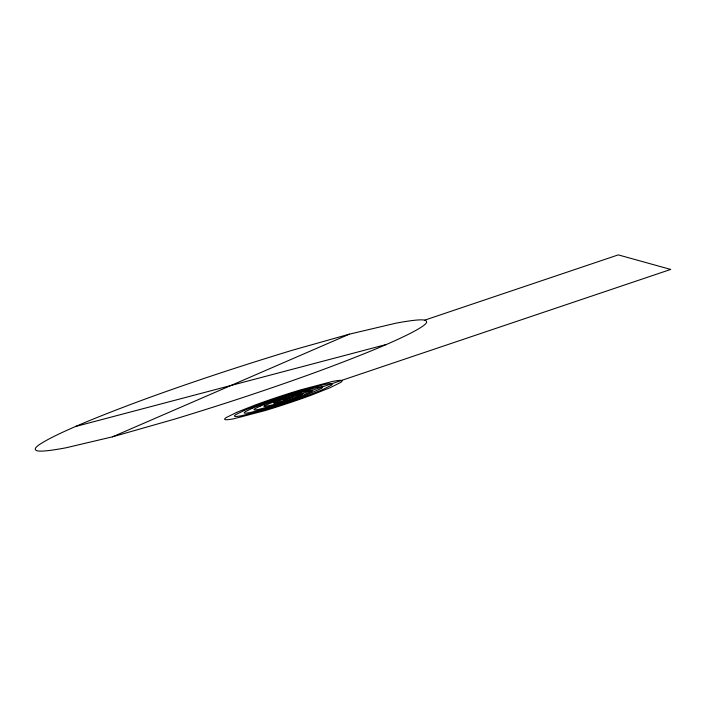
<?xml version="1.0" encoding="UTF-8"?>
<svg xmlns="http://www.w3.org/2000/svg" width="706" height="706" viewBox="0 0 706 706"><rect width="100%" height="100%" fill="white"/><g stroke="black" fill="none" stroke-linecap="round" stroke-linejoin="round"><path stroke-width="1.06" d="M349.355 334.167L292.469 350.202A237.419 13.67 -16.3 0 0 204.74 378.213A350.194 20.156 -16.3 0 0 135.764 402.552A529.041 30.455 -16.3 0 0 40.674 443.765A350.194 20.156 -16.3 0 0 37.277 450.799A223.599 12.867 -16.3 0 0 65.905 447.816L112.536 436.811L349.355 334.167L395.995 323.163A223.599 12.867 -16.3 0 1 424.615 320.189L618.279 254.884L670.7 269.436L283.362 400.046M112.536 436.811L174.532 419.152A223.599 12.867 -16.3 0 0 257.152 392.765A350.194 20.156 -16.3 0 0 326.128 368.435A529.041 30.455 -16.3 0 0 421.217 327.213A350.194 20.156 -16.3 0 0 424.615 320.189M75.471 426.521L386.42 344.457M264.335 405.879L264 406.577C277.264 404.441 290.175 399.764 302.389 394.222L302.733 393.516C289.469 395.669 276.549 400.328 264.335 405.879M273.849 402.958L275.111 403.161L284.677 400.408L293.052 396.781L282.056 399.684L273.849 402.958M236.722 412.357L226.282 417.528A105.062 6.045 -16.3 0 0 225.267 419.638A67.079 3.865 -16.3 0 0 233.854 418.746L264.909 410.636A71.227 4.104 -16.3 0 0 291.225 402.235A105.062 6.045 -16.3 0 0 311.92 394.928L330.011 387.735L340.442 382.564A105.062 6.045 -16.3 0 0 341.466 380.455A67.079 3.865 -16.3 0 0 332.879 381.346L300.288 389.95A67.079 3.865 -16.3 0 0 275.499 397.866A105.062 6.045 -16.3 0 0 254.813 405.165L236.722 412.357M244.497 410.31L235.795 414.616A87.544 5.039 -16.3 0 0 234.948 416.372A55.898 3.221 -16.3 0 0 242.105 415.631L267.98 408.871A59.357 3.415 -16.3 0 0 289.919 401.864A87.544 5.039 -16.3 0 0 307.163 395.784L322.236 389.791L330.929 385.476A87.544 5.039 -16.3 0 0 331.785 383.72A55.898 3.221 -16.3 0 0 324.628 384.47L297.464 391.636A55.898 3.221 -16.3 0 0 276.814 398.228A87.544 5.039 -16.3 0 0 259.57 404.309L244.497 410.31M252.271 408.253L245.309 411.704A70.035 4.033 -16.3 0 0 244.629 413.107A44.716 2.577 -16.3 0 0 250.356 412.516L271.06 407.106A47.487 2.736 -16.3 0 0 288.604 401.502A70.035 4.033 -16.3 0 0 302.397 396.64L321.415 388.397A70.035 4.033 -16.3 0 0 322.095 386.985A44.716 2.577 -16.3 0 0 316.376 387.585L294.649 393.313A44.716 2.577 -16.3 0 0 278.12 398.59A70.035 4.033 -16.3 0 0 264.326 403.461L252.271 408.253M260.046 406.206L254.822 408.792A52.526 3.027 -16.3 0 0 254.31 409.842A33.544 1.933 -16.3 0 0 258.608 409.401L274.14 405.341A35.618 2.047 -16.3 0 0 287.298 401.14A52.526 3.027 -16.3 0 0 297.641 397.487L311.902 391.309A52.526 3.027 -16.3 0 0 312.414 390.25A33.544 1.933 -16.3 0 0 308.125 390.7L291.825 394.998A33.544 1.933 -16.3 0 0 279.435 398.952A52.526 3.027 -16.3 0 0 269.083 402.605L260.046 406.206"/></g></svg>
